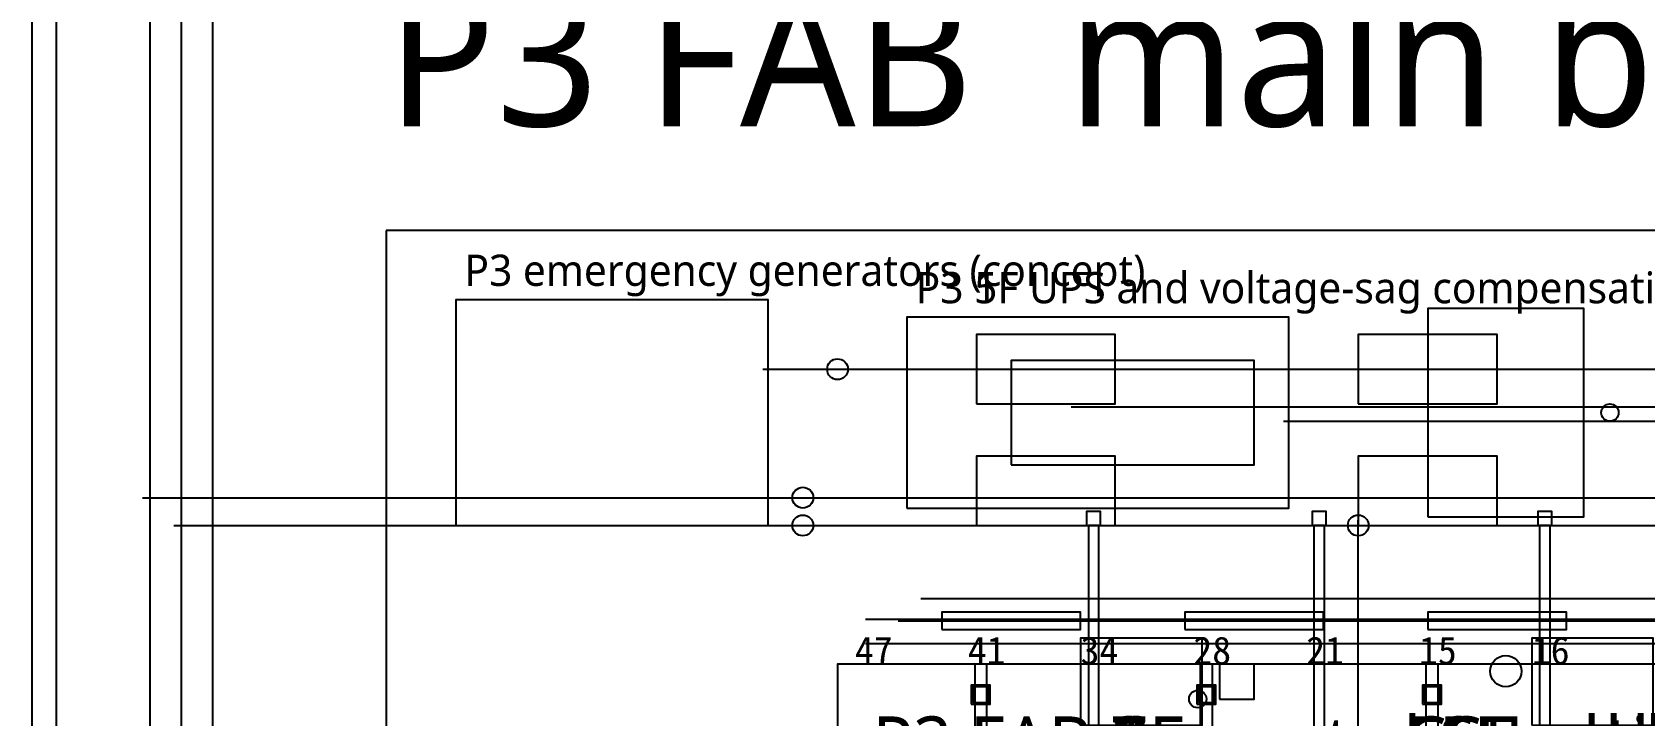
# Model space of a CAD drawing. Header units: metres. Extents: x -1640 to 1560, y -268 to 2338.
# Drawn here: x -326.4 to -233.5, y 1461 to 1500.4 of the extents above; entities that cross this region are included whole.
import ezdxf

# ---------------------------------------------------------------- set-up
doc = ezdxf.new("R2010")
doc.units = ezdxf.units.M
for name, color, linetype in [('1F_EHS_EXIT_DOOR_CONCEPT', 3, 'Continuous'), ('1F_EHS_EXTINGUISHER_HYDRANT_CABINET_CONCEPT', 1, 'Continuous'), ('1F_ELEC', 6, 'Continuous'), ('1F_STRUCT_COLUMN', 8, 'Continuous'), ('1F_SUPPORT', 4, 'Continuous'), ('1F_TEXT', 7, 'Continuous'), ('1F_ZONE', 3, 'Continuous'), ('2F_EHS_EXIT_DOOR_CONCEPT', 3, 'Continuous'), ('2F_EHS_EXTINGUISHER_HYDRANT_CABINET_CONCEPT', 1, 'Continuous'), ('2F_STRUCT_COLUMN', 8, 'Continuous'), ('2F_SUPPORT', 4, 'Continuous'), ('2F_TEXT', 7, 'Continuous'), ('2F_ZONE', 3, 'Continuous'), ('3F_EHS_EGRESS_DIST_M', 2, 'Continuous'), ('3F_EHS_EXIT_DOOR_CONCEPT', 3, 'Continuous'), ('3F_EHS_EXTINGUISHER_HYDRANT_CABINET_CONCEPT', 1, 'Continuous'), ('3F_SUPPORT', 4, 'Continuous'), ('3F_TEXT', 7, 'Continuous'), ('3F_ZONE', 3, 'Continuous'), ('4F_DCC', 3, 'Continuous'), ('4F_MAU', 2, 'Continuous'), ('4F_STRUCT_PLENUM_TRUSS_CONCEPT', 9, 'Continuous'), ('4F_SUPPORT', 4, 'Continuous'), ('4F_TEXT', 7, 'Continuous'), ('4F_ZONE', 3, 'Continuous'), ('5F_EHS_EXIT_DOOR_CONCEPT', 3, 'Continuous'), ('5F_EHS_EXTINGUISHER_HYDRANT_CABINET_CONCEPT', 1, 'Continuous'), ('5F_ELEC', 6, 'Continuous'), ('5F_STRUCT_COLUMN', 8, 'Continuous'), ('5F_SUPPORT', 4, 'Continuous'), ('5F_TEXT', 7, 'Continuous'), ('5F_ZONE', 3, 'Continuous'), ('6F_EHS_EXIT_DOOR_CONCEPT', 3, 'Continuous'), ('6F_EHS_EXTINGUISHER_HYDRANT_CABINET_CONCEPT', 1, 'Continuous'), ('6F_STRUCT_COLUMN', 8, 'Continuous'), ('6F_SUPPORT', 4, 'Continuous'), ('6F_TEXT', 7, 'Continuous'), ('6F_ZONE', 3, 'Continuous'), ('7F_EHS_EGRESS_DIST_M', 2, 'Continuous'), ('7F_EHS_EXIT_DOOR_CONCEPT', 3, 'Continuous'), ('7F_EHS_EXTINGUISHER_HYDRANT_CABINET_CONCEPT', 1, 'Continuous'), ('7F_SUPPORT', 4, 'Continuous'), ('7F_TEXT', 7, 'Continuous'), ('7F_ZONE', 3, 'Continuous'), ('8F_DCC', 3, 'Continuous'), ('8F_MAU', 2, 'Continuous'), ('8F_STRUCT_PLENUM_TRUSS_CONCEPT', 9, 'Continuous'), ('8F_SUPPORT', 4, 'Continuous'), ('8F_TEXT', 7, 'Continuous'), ('8F_ZONE', 3, 'Continuous'), ('EHS_TREATED_EXHAUST', 30, 'Continuous'), ('OUTLINE', 7, 'Continuous'), ('RF_RSC', 4, 'Continuous'), ('RF_STACK', 2, 'Continuous'), ('TEXT', 7, 'Continuous'), ('UTIL_CHW.R_CONCEPT', 2, 'Continuous'), ('UTIL_CHW.S_CONCEPT', 1, 'Continuous'), ('UTIL_ELEC.EMERG_CONCEPT', 4, 'Continuous'), ('UTIL_ELEC.EMERG_RISER', 4, 'Continuous'), ('UTIL_ELEC.LV_CONCEPT', 2, 'Continuous'), ('UTIL_ELEC.LV_RISER', 2, 'Continuous'), ('UTIL_ELEC.MV_CONCEPT', 1, 'Continuous'), ('UTIL_ELEC.MV_RISER', 1, 'Continuous'), ('UTIL_ELEC.UPS_CONCEPT', 3, 'Continuous'), ('UTIL_EXH.HEAT_CONCEPT', 1, 'Continuous'), ('UTIL_EXH.VOC_CONCEPT', 6, 'Continuous'), ('UTIL_GAS.BULK_CONCEPT', 2, 'Continuous'), ('UTIL_PLANT', 2, 'Continuous'), ('UTIL_TEXT', 7, 'Continuous'), ('UTIL_WTR.RAW_CONCEPT', 4, 'Continuous'), ('UTIL_WTR.REUSE_CONCEPT', 5, 'Continuous')]:
    doc.layers.add(name, color=color, linetype=linetype)
doc.styles.add('KO', font='malgun.ttf')

msp = doc.modelspace()

# ---------------------------------------------------------------- linework, layer by layer
at = {"layer": '1F_EHS_EXIT_DOOR_CONCEPT'}
msp.add_circle((-241.5, 1463.6), 0.9, dxfattribs=at)
at = {"layer": '1F_EHS_EXTINGUISHER_HYDRANT_CABINET_CONCEPT'}
for centre in [(-235.5, 1478.5), (-259.25, 1462)]:
    msp.add_circle(centre, 0.5, dxfattribs=at)
at = {"layer": '1F_ELEC'}
for points in [[(-272, 1479), (-264, 1479), (-264, 1483), (-272, 1483)], [(-250, 1479), (-242, 1479), (-242, 1483), (-250, 1483)], [(-272, 1472), (-264, 1472), (-264, 1476), (-272, 1476)], [(-250, 1472), (-242, 1472), (-242, 1476), (-250, 1476)]]:
    msp.add_lwpolyline(points, close=True, dxfattribs=at)
at = {"layer": '1F_STRUCT_COLUMN'}
for points in [[(-272.3, 1461.7), (-271.2, 1461.7), (-271.2, 1462.8), (-272.3, 1462.8)], [(-259.3, 1461.7), (-258.2, 1461.7), (-258.2, 1462.8), (-259.3, 1462.8)], [(-246.3, 1461.7), (-245.2, 1461.7), (-245.2, 1462.8), (-246.3, 1462.8)]]:
    msp.add_lwpolyline(points, close=True, dxfattribs=at)
at = {"layer": '1F_SUPPORT'}
msp.add_lwpolyline([(-246, 1472.5), (-237, 1472.5), (-237, 1484.5), (-246, 1484.5)], close=True, dxfattribs=at)
at = {"layer": '1F_ZONE'}
msp.add_lwpolyline([(-280, 1306), (-3.5, 1306), (-3.5, 1464), (-280, 1464)], close=True, dxfattribs=at)
at = {"layer": '2F_EHS_EXIT_DOOR_CONCEPT'}
msp.add_circle((-241.5, 1463.6), 0.9, dxfattribs=at)
at = {"layer": '2F_EHS_EXTINGUISHER_HYDRANT_CABINET_CONCEPT'}
msp.add_circle((-235.5, 1478.5), 0.5, dxfattribs=at)
at = {"layer": '2F_STRUCT_COLUMN'}
for points in [[(-272.2, 1461.8), (-271.3, 1461.8), (-271.3, 1462.7), (-272.2, 1462.7)], [(-259.2, 1461.8), (-258.3, 1461.8), (-258.3, 1462.7), (-259.2, 1462.7)], [(-246.2, 1461.8), (-245.3, 1461.8), (-245.3, 1462.7), (-246.2, 1462.7)]]:
    msp.add_lwpolyline(points, close=True, dxfattribs=at)
at = {"layer": '2F_SUPPORT'}
msp.add_lwpolyline([(-246, 1472.5), (-237, 1472.5), (-237, 1484.5), (-246, 1484.5)], close=True, dxfattribs=at)
at = {"layer": '2F_ZONE'}
msp.add_lwpolyline([(-280, 1306), (-3.5, 1306), (-3.5, 1464), (-280, 1464)], close=True, dxfattribs=at)
at = {"layer": '3F_EHS_EXIT_DOOR_CONCEPT'}
msp.add_circle((-241.5, 1463.6), 0.9, dxfattribs=at)
at = {"layer": '3F_EHS_EXTINGUISHER_HYDRANT_CABINET_CONCEPT'}
msp.add_circle((-235.5, 1478.5), 0.5, dxfattribs=at)
at = {"layer": '3F_SUPPORT'}
msp.add_lwpolyline([(-246, 1472.5), (-237, 1472.5), (-237, 1484.5), (-246, 1484.5)], close=True, dxfattribs=at)
at = {"layer": '3F_ZONE'}
msp.add_lwpolyline([(-280, 1306), (-3.5, 1306), (-3.5, 1464), (-280, 1464)], close=True, dxfattribs=at)
at = {"layer": '4F_DCC'}
for points in [[(-274, 1466), (-266, 1466), (-266, 1467), (-274, 1467)], [(-260, 1466), (-252, 1466), (-252, 1467), (-260, 1467)], [(-246, 1466), (-238, 1466), (-238, 1467), (-246, 1467)]]:
    msp.add_lwpolyline(points, close=True, dxfattribs=at)
at = {"layer": '4F_MAU'}
msp.add_lwpolyline([(-270, 1475.5), (-256, 1475.5), (-256, 1481.5), (-270, 1481.5)], close=True, dxfattribs=at)
at = {"layer": '4F_STRUCT_PLENUM_TRUSS_CONCEPT'}
for points in [[(-272.1, 1306), (-271.4, 1306), (-271.4, 1464), (-272.1, 1464)], [(-259.1, 1306), (-258.4, 1306), (-258.4, 1464), (-259.1, 1464)], [(-246.1, 1306), (-245.4, 1306), (-245.4, 1464), (-246.1, 1464)]]:
    msp.add_lwpolyline(points, close=True, dxfattribs=at)
at = {"layer": '4F_SUPPORT'}
msp.add_lwpolyline([(-246, 1472.5), (-237, 1472.5), (-237, 1484.5), (-246, 1484.5)], close=True, dxfattribs=at)
at = {"layer": '4F_ZONE'}
msp.add_lwpolyline([(-280, 1306), (-3.5, 1306), (-3.5, 1464), (-280, 1464)], close=True, dxfattribs=at)
at = {"layer": '5F_EHS_EXIT_DOOR_CONCEPT'}
msp.add_circle((-241.5, 1463.6), 0.9, dxfattribs=at)
at = {"layer": '5F_EHS_EXTINGUISHER_HYDRANT_CABINET_CONCEPT'}
for centre in [(-235.5, 1478.5), (-259.25, 1462)]:
    msp.add_circle(centre, 0.5, dxfattribs=at)
at = {"layer": '5F_ELEC'}
for points in [[(-272, 1479), (-264, 1479), (-264, 1483), (-272, 1483)], [(-250, 1479), (-242, 1479), (-242, 1483), (-250, 1483)], [(-272, 1472), (-264, 1472), (-264, 1476), (-272, 1476)], [(-250, 1472), (-242, 1472), (-242, 1476), (-250, 1476)]]:
    msp.add_lwpolyline(points, close=True, dxfattribs=at)
at = {"layer": '5F_STRUCT_COLUMN'}
for points in [[(-272.3, 1461.7), (-271.2, 1461.7), (-271.2, 1462.8), (-272.3, 1462.8)], [(-259.3, 1461.7), (-258.2, 1461.7), (-258.2, 1462.8), (-259.3, 1462.8)], [(-246.3, 1461.7), (-245.2, 1461.7), (-245.2, 1462.8), (-246.3, 1462.8)]]:
    msp.add_lwpolyline(points, close=True, dxfattribs=at)
at = {"layer": '5F_SUPPORT'}
msp.add_lwpolyline([(-246, 1472.5), (-237, 1472.5), (-237, 1484.5), (-246, 1484.5)], close=True, dxfattribs=at)
at = {"layer": '5F_ZONE'}
msp.add_lwpolyline([(-280, 1306), (-3.5, 1306), (-3.5, 1464), (-280, 1464)], close=True, dxfattribs=at)
at = {"layer": '6F_EHS_EXIT_DOOR_CONCEPT'}
msp.add_circle((-241.5, 1463.6), 0.9, dxfattribs=at)
at = {"layer": '6F_EHS_EXTINGUISHER_HYDRANT_CABINET_CONCEPT'}
msp.add_circle((-235.5, 1478.5), 0.5, dxfattribs=at)
at = {"layer": '6F_STRUCT_COLUMN'}
for points in [[(-272.2, 1461.8), (-271.3, 1461.8), (-271.3, 1462.7), (-272.2, 1462.7)], [(-259.2, 1461.8), (-258.3, 1461.8), (-258.3, 1462.7), (-259.2, 1462.7)], [(-246.2, 1461.8), (-245.3, 1461.8), (-245.3, 1462.7), (-246.2, 1462.7)]]:
    msp.add_lwpolyline(points, close=True, dxfattribs=at)
at = {"layer": '6F_SUPPORT'}
msp.add_lwpolyline([(-246, 1472.5), (-237, 1472.5), (-237, 1484.5), (-246, 1484.5)], close=True, dxfattribs=at)
at = {"layer": '6F_ZONE'}
msp.add_lwpolyline([(-280, 1306), (-3.5, 1306), (-3.5, 1464), (-280, 1464)], close=True, dxfattribs=at)
at = {"layer": '7F_EHS_EXIT_DOOR_CONCEPT'}
msp.add_circle((-241.5, 1463.6), 0.9, dxfattribs=at)
at = {"layer": '7F_EHS_EXTINGUISHER_HYDRANT_CABINET_CONCEPT'}
msp.add_circle((-235.5, 1478.5), 0.5, dxfattribs=at)
at = {"layer": '7F_SUPPORT'}
msp.add_lwpolyline([(-246, 1472.5), (-237, 1472.5), (-237, 1484.5), (-246, 1484.5)], close=True, dxfattribs=at)
at = {"layer": '7F_ZONE'}
msp.add_lwpolyline([(-280, 1306), (-3.5, 1306), (-3.5, 1464), (-280, 1464)], close=True, dxfattribs=at)
at = {"layer": '8F_DCC'}
for points in [[(-274, 1466), (-266, 1466), (-266, 1467), (-274, 1467)], [(-260, 1466), (-252, 1466), (-252, 1467), (-260, 1467)], [(-246, 1466), (-238, 1466), (-238, 1467), (-246, 1467)]]:
    msp.add_lwpolyline(points, close=True, dxfattribs=at)
at = {"layer": '8F_MAU'}
msp.add_lwpolyline([(-270, 1475.5), (-256, 1475.5), (-256, 1481.5), (-270, 1481.5)], close=True, dxfattribs=at)
at = {"layer": '8F_STRUCT_PLENUM_TRUSS_CONCEPT'}
for points in [[(-272.1, 1306), (-271.4, 1306), (-271.4, 1464), (-272.1, 1464)], [(-259.1, 1306), (-258.4, 1306), (-258.4, 1464), (-259.1, 1464)], [(-246.1, 1306), (-245.4, 1306), (-245.4, 1464), (-246.1, 1464)]]:
    msp.add_lwpolyline(points, close=True, dxfattribs=at)
at = {"layer": '8F_SUPPORT'}
msp.add_lwpolyline([(-246, 1472.5), (-237, 1472.5), (-237, 1484.5), (-246, 1484.5)], close=True, dxfattribs=at)
at = {"layer": '8F_ZONE'}
msp.add_lwpolyline([(-280, 1306), (-3.5, 1306), (-3.5, 1464), (-280, 1464)], close=True, dxfattribs=at)
at = {"layer": 'EHS_TREATED_EXHAUST'}
for points in [[(-265.65, 1472), (-264.85, 1472), (-264.85, 1472.8), (-265.65, 1472.8)], [(-265.65, 1472), (-264.85, 1472), (-264.85, 1472.8), (-265.65, 1472.8)], [(-252.65, 1472), (-251.85, 1472), (-251.85, 1472.8), (-252.65, 1472.8)], [(-252.65, 1472), (-251.85, 1472), (-251.85, 1472.8), (-252.65, 1472.8)], [(-239.65, 1472), (-238.85, 1472), (-238.85, 1472.8), (-239.65, 1472.8)], [(-239.65, 1472), (-238.85, 1472), (-238.85, 1472.8), (-239.65, 1472.8)], [(-265.55, 1310), (-264.95, 1310), (-264.95, 1472), (-265.55, 1472)], [(-265.55, 1310), (-264.95, 1310), (-264.95, 1472), (-265.55, 1472)], [(-252.55, 1310), (-251.95, 1310), (-251.95, 1472), (-252.55, 1472)], [(-252.55, 1310), (-251.95, 1310), (-251.95, 1472), (-252.55, 1472)], [(-239.55, 1310), (-238.95, 1310), (-238.95, 1472), (-239.55, 1472)], [(-239.55, 1310), (-238.95, 1310), (-238.95, 1472), (-239.55, 1472)]]:
    msp.add_lwpolyline(points, close=True, dxfattribs=at)
at = {"layer": 'OUTLINE'}
msp.add_lwpolyline([(-306, 1281), (345, 1281), (345, 1489), (-306, 1489)], close=True, dxfattribs=at)
at = {"layer": 'RF_RSC'}
for points in [[(-266, 1460.5), (-259, 1460.5), (-259, 1465.5), (-266, 1465.5)], [(-240, 1460.5), (-233, 1460.5), (-233, 1465.5), (-240, 1465.5)]]:
    msp.add_lwpolyline(points, close=True, dxfattribs=at)
at = {"layer": 'RF_STACK'}
msp.add_lwpolyline([(-258, 1462), (-256, 1462), (-256, 1464), (-258, 1464)], close=True, dxfattribs=at)
at = {"layer": 'UTIL_CHW.R_CONCEPT'}
msp.add_line((-275.2, 1467.8), (294.8, 1467.8), dxfattribs=at)
msp.add_line((-275.2, 1467.8), (294.8, 1467.8), dxfattribs=at)
at = {"layer": 'UTIL_CHW.S_CONCEPT'}
msp.add_line((-276.5, 1466.5), (293.5, 1466.5), dxfattribs=at)
msp.add_line((-276.5, 1466.5), (293.5, 1466.5), dxfattribs=at)
at = {"layer": 'UTIL_ELEC.EMERG_CONCEPT'}
for p in [(-284.3, 1481), (-280.3, 1481)]:
    msp.add_line(p, (291.3, 1481), dxfattribs=at)
at = {"layer": 'UTIL_ELEC.EMERG_RISER'}
msp.add_circle((-280, 1481), 0.6, dxfattribs=at)
at = {"layer": 'UTIL_ELEC.LV_CONCEPT'}
msp.add_line((-250, 1311.7), (-250, 1472.3), dxfattribs=at)
msp.add_line((-250, 1311.7), (-250, 1472.3), dxfattribs=at)
at = {"layer": 'UTIL_ELEC.LV_RISER'}
msp.add_circle((-250, 1472), 0.6, dxfattribs=at)
msp.add_circle((-250, 1472), 0.6, dxfattribs=at)
at = {"layer": 'UTIL_ELEC.MV_CONCEPT'}
for p, q in [((-319.6, 853.35), (-319.6, 1931.25)), ((-317.8, 851.55), (-317.8, 1929.45)), ((-320.05, 1473.6), (-281.55, 1473.6)), ((-282.4, 1473.6), (291.4, 1473.6)), ((-282.4, 1473.6), (291.4, 1473.6)), ((-318.25, 1472), (-281.55, 1472)), ((-282.4, 1472), (291.4, 1472)), ((-282.4, 1472), (291.4, 1472))]:
    msp.add_line(p, q, dxfattribs=at)
at = {"layer": 'UTIL_ELEC.MV_RISER'}
for centre in [(-282, 1473.6), (-282, 1472)]:
    msp.add_circle(centre, 0.6, dxfattribs=at)
at = {"layer": 'UTIL_ELEC.UPS_CONCEPT'}
msp.add_line((-254.3, 1478), (291.3, 1478), dxfattribs=at)
msp.add_line((-254.3, 1478), (291.3, 1478), dxfattribs=at)
at = {"layer": 'UTIL_EXH.HEAT_CONCEPT'}
for p, q in [((-266.55, 1478.84), (302.55, 1478.84)), ((-278.4, 1466.6), (295.4, 1466.6)), ((-278.4, 1466.6), (295.4, 1466.6))]:
    msp.add_line(p, q, dxfattribs=at)
at = {"layer": 'UTIL_EXH.VOC_CONCEPT'}
for p, q in [((-266.55, 1481), (302.55, 1481)), ((-278.4, 1465.2), (295.4, 1465.2)), ((-278.4, 1465.2), (295.4, 1465.2))]:
    msp.add_line(p, q, dxfattribs=at)
at = {"layer": 'UTIL_GAS.BULK_CONCEPT'}
msp.add_line((-316, 879.5), (-316, 1925.5), dxfattribs=at)
at = {"layer": 'UTIL_PLANT'}
for points in [[(-302, 1472), (-284, 1472), (-284, 1485), (-302, 1485)], [(-276, 1473), (-254, 1473), (-254, 1484), (-276, 1484)], [(-276, 1473), (-254, 1473), (-254, 1484), (-276, 1484)]]:
    msp.add_lwpolyline(points, close=True, dxfattribs=at)
at = {"layer": 'UTIL_WTR.RAW_CONCEPT'}
msp.add_line((-325, 1191.6), (-325, 1933.4), dxfattribs=at)
at = {"layer": 'UTIL_WTR.REUSE_CONCEPT'}
msp.add_line((-326.4, 1193), (-326.4, 1934.8), dxfattribs=at)

# ---------------------------------------------------------------- texts
at = {"layer": '1F_TEXT', "style": 'KO'}
msp.add_text('P3 FAB 1F west · FSF · utility subfab (lower)', height=3, dxfattribs=at).set_placement((-278, 1458))
at = {"layer": '2F_TEXT', "style": 'KO'}
msp.add_text('P3 FAB 2F west · CSF · clean subfab (lower)', height=3, dxfattribs=at).set_placement((-278, 1458))
at = {"layer": '3F_EHS_EGRESS_DIST_M'}
for s, p in [('47', (-279, 1464)), ('41', (-272.5, 1464)), ('34', (-266, 1464)), ('28', (-259.5, 1464)), ('21', (-253, 1464)), ('15', (-246.5, 1464)), ('16', (-240, 1464))]:
    msp.add_text(s, height=1.6, dxfattribs=at).set_placement(p)
at = {"layer": '3F_TEXT', "style": 'KO'}
msp.add_text('P3 FAB 3F west · lower cleanroom (FAB) · Ph1', height=3, dxfattribs=at).set_placement((-278, 1458))
at = {"layer": '4F_TEXT', "style": 'KO'}
msp.add_text('P3 FAB 4F west · FFU plenum and truss (lower)', height=3, dxfattribs=at).set_placement((-278, 1458))
at = {"layer": '5F_TEXT', "style": 'KO'}
msp.add_text('P3 FAB 5F west · FSF · utility subfab (upper)', height=3, dxfattribs=at).set_placement((-278, 1458))
at = {"layer": '6F_TEXT', "style": 'KO'}
msp.add_text('P3 FAB 6F west · CSF · clean subfab (upper)', height=3, dxfattribs=at).set_placement((-278, 1458))
at = {"layer": '7F_EHS_EGRESS_DIST_M'}
for s, p in [('47', (-279, 1464)), ('41', (-272.5, 1464)), ('34', (-266, 1464)), ('28', (-259.5, 1464)), ('21', (-253, 1464)), ('15', (-246.5, 1464)), ('16', (-240, 1464))]:
    msp.add_text(s, height=1.6, dxfattribs=at).set_placement(p)
at = {"layer": '7F_TEXT', "style": 'KO'}
msp.add_text('P3 FAB 7F west · upper cleanroom (FAB) · Ph2', height=3, dxfattribs=at).set_placement((-278, 1458))
at = {"layer": '8F_TEXT', "style": 'KO'}
msp.add_text('P3 FAB 8F west · FFU plenum and roof truss (upper)', height=3, dxfattribs=at).set_placement((-278, 1458))
at = {"layer": 'TEXT', "style": 'KO'}
msp.add_text('P3 FAB  main body 623 m (incl. end block 651 m) x 208 m  [measured from satellite imagery]', height=8, dxfattribs=at).set_placement((-306, 1495))
at = {"layer": 'UTIL_TEXT', "style": 'KO'}
for s, p in [('P3 emergency generators (concept)', (-301.5, 1485.8)), ('P3 1F UPS and voltage-sag compensation equipment (concept)', (-275.5, 1484.8)), ('P3 5F UPS and voltage-sag compensation equipment (concept)', (-275.5, 1484.8))]:
    msp.add_text(s, height=1.8, dxfattribs=at).set_placement(p)

doc.saveas('drawing.dxf')
